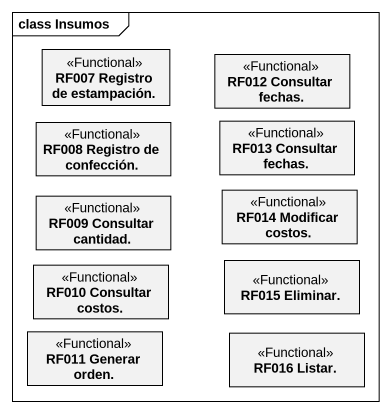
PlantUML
@startuml
mainframe class Insumos
hide circle
hide empty members
class "RF007 Registro de estampación." as RF007_Registro_de <<Functional>>
class "RF012 Consultar fechas." as RF012_Consultar_fechas <<Functional>>
class "RF008 Registro de confección." as RF008_Registro_de_confección <<Functional>>
class "RF013 Consultar fechas." as RF013_Consultar_fechas <<Functional>>
class "RF009 Consultar cantidad." as RF009_Consultar_cantidad <<Functional>>
class "RF014 Modificar costos." as RF014_Modificar_costos <<Functional>>
class "RF010 Consultar costos." as RF010_Consultar_costos <<Functional>>
class "RF015 Eliminar." as RF015_Eliminar <<Functional>>
class "RF011 Generar orden." as RF011_Generar_orden <<Functional>>
class "RF016 Listar." as RF016_Listar <<Functional>>
@enduml
